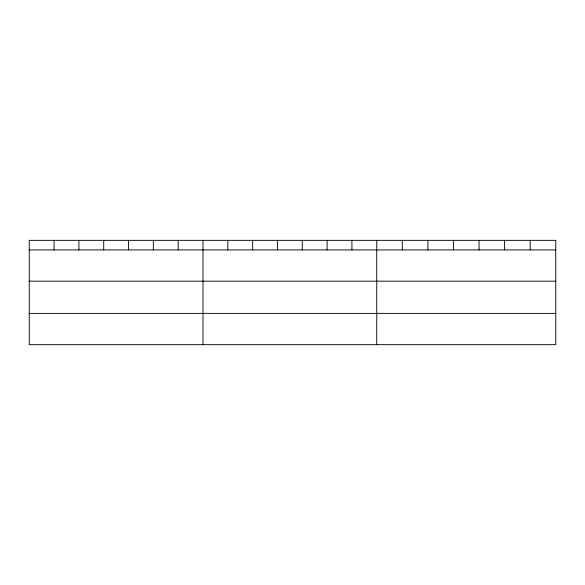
<?xml version="1.0" encoding="UTF-8"?>
<svg xmlns="http://www.w3.org/2000/svg" width="585" height="585" viewBox="0 0 585 585"><rect width="100%" height="100%" fill="white"/><g stroke="black" fill="none" stroke-linecap="round" stroke-linejoin="round"><path stroke-width="0.88" d="M29.25 249.919L555.75 249.919M29.25 281.18L555.75 281.18M29.25 313.392L555.75 313.392M530.178 240.347L530.178 249.919M504.606 240.347L504.606 249.919M479.035 240.347L479.035 249.919M453.455 240.347L453.455 249.919M427.884 240.347L427.884 249.919M402.312 240.347L402.312 249.919M376.74 240.347L376.74 344.653M351.921 240.347L351.921 249.919M327.095 240.347L327.095 249.919M302.277 240.347L302.277 249.919M277.458 240.347L277.458 249.919M252.64 240.347L252.64 249.919M227.814 240.347L227.814 249.919M202.995 240.347L202.995 344.653M178.176 240.347L178.176 249.919M153.35 240.347L153.35 249.919M128.532 240.347L128.532 249.919M103.713 240.347L103.713 249.919M78.895 240.347L78.895 249.919M54.069 240.347L54.069 249.919M555.75 240.347L29.25 240.347L29.25 344.653L555.75 344.653L555.75 240.347"/></g></svg>
